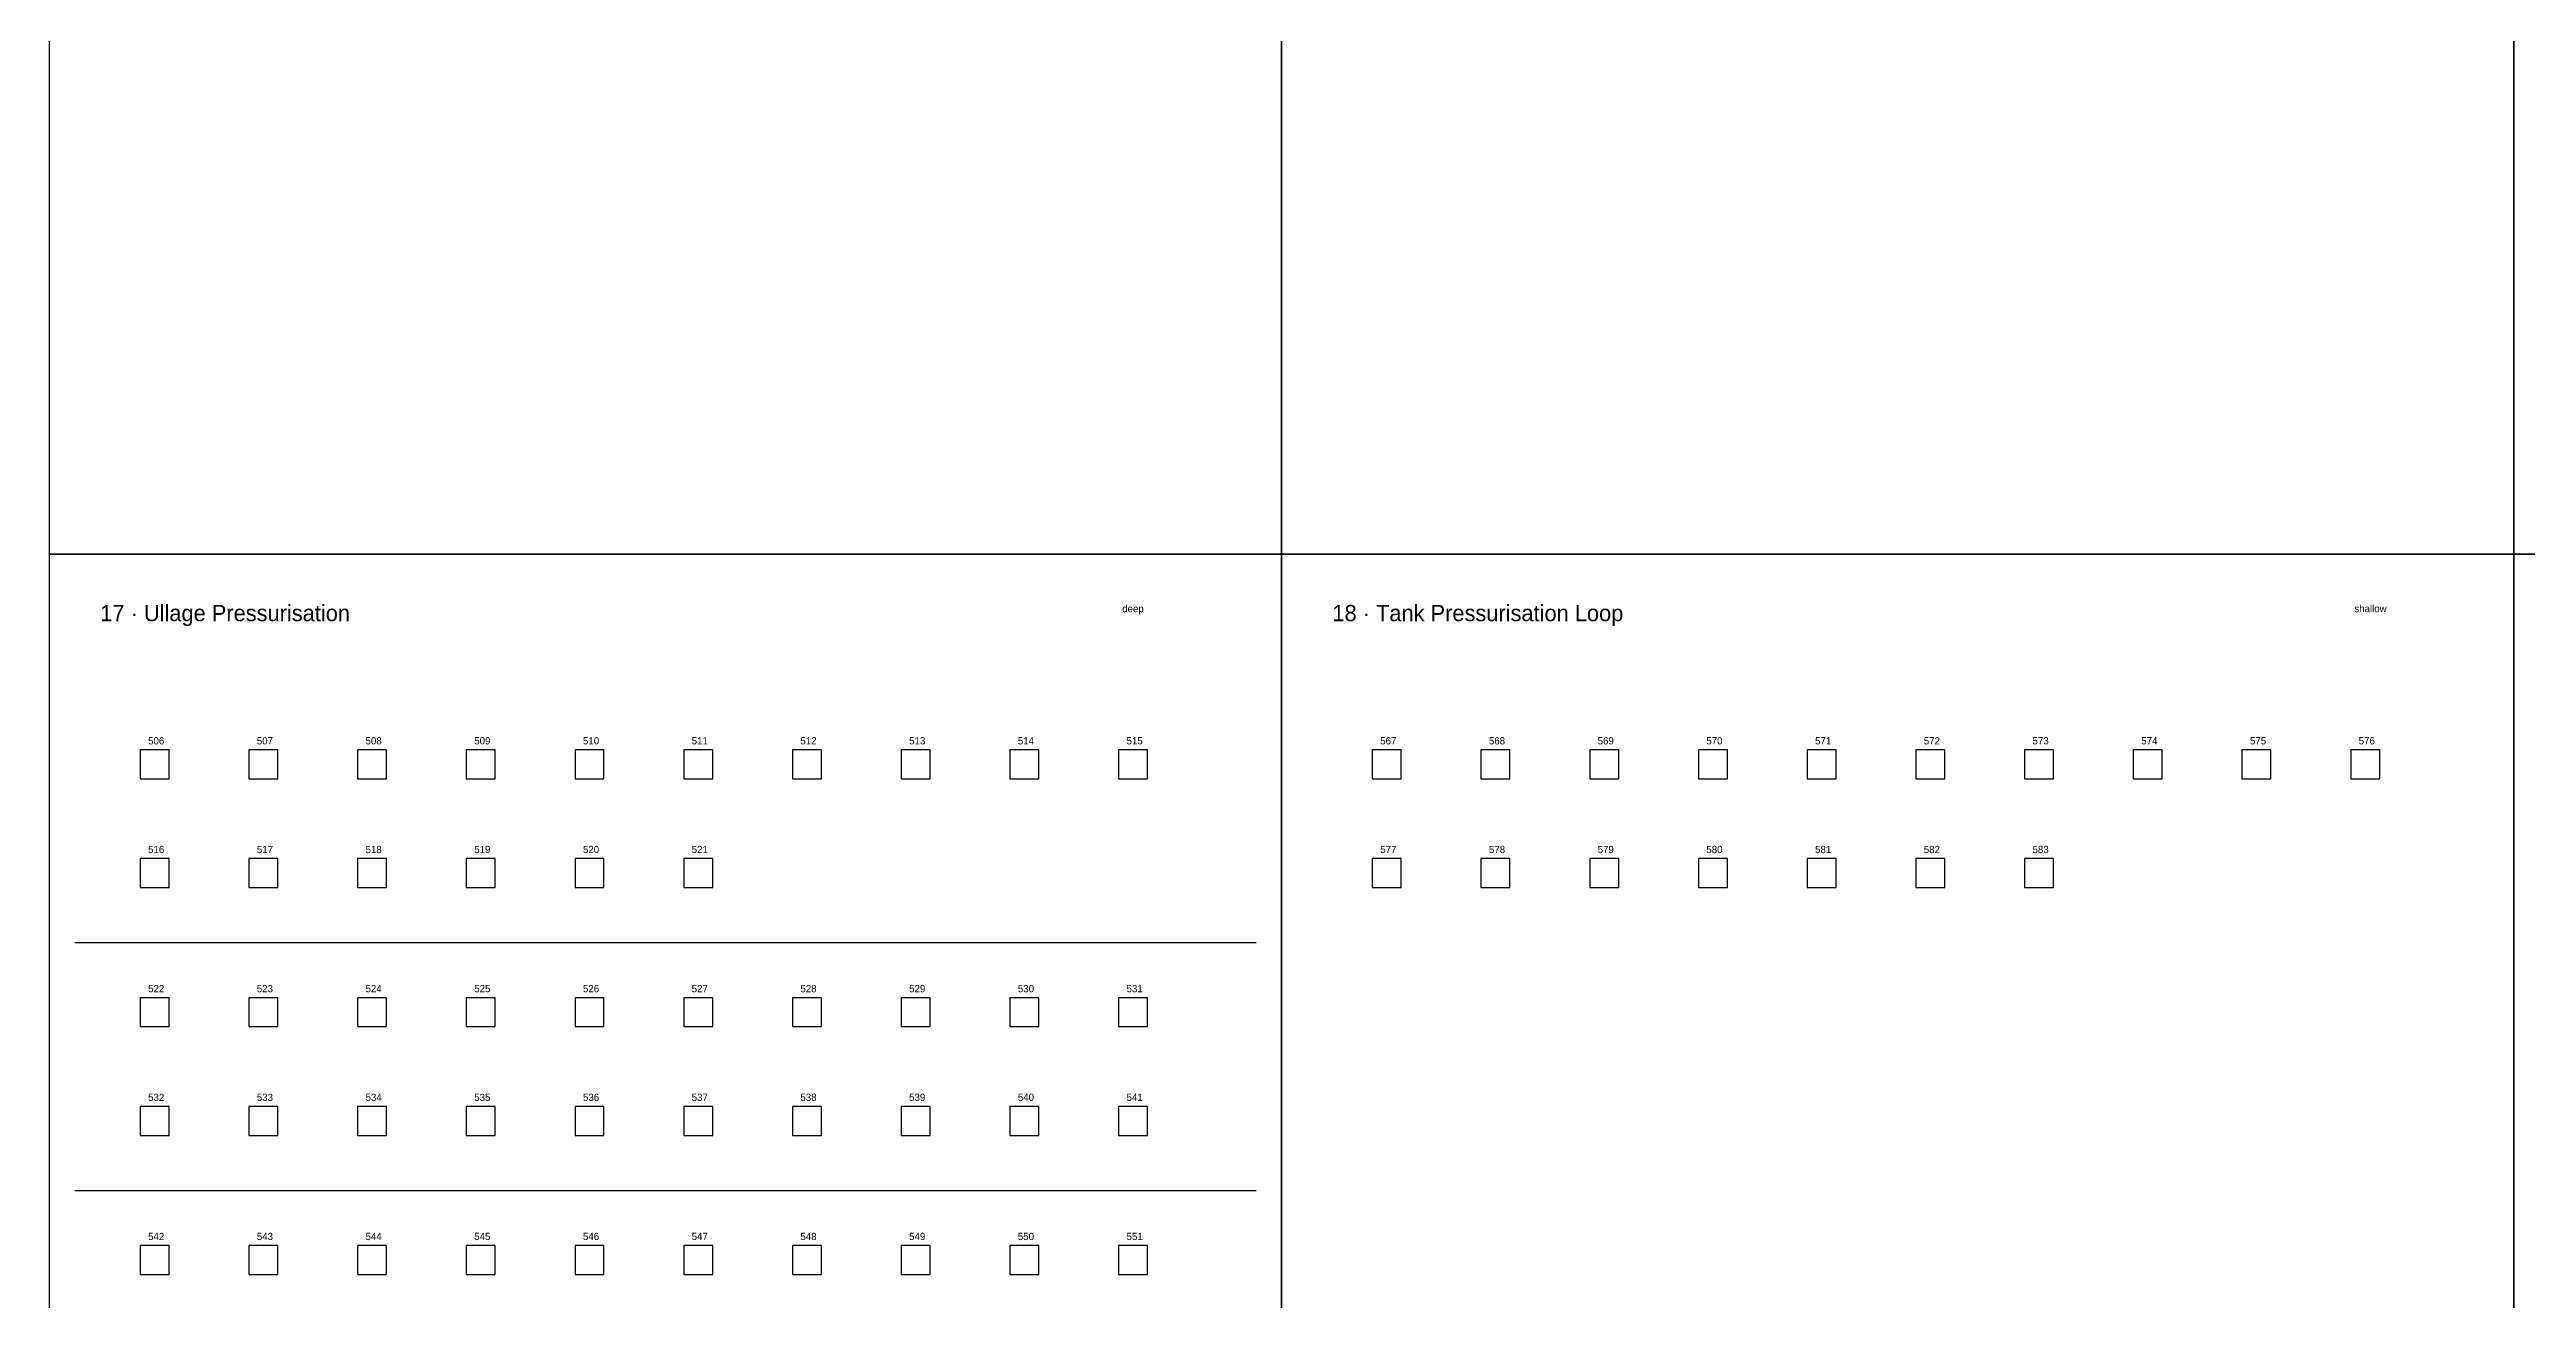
# Model space of a CAD drawing. Header units: metres. Extents: x 0 to 1360, y -2750 to 0.
# Drawn here: x 0 to 684, y -2406 to -2061 of the extents above; entities that cross this region are included whole.
import ezdxf

# ---------------------------------------------------------------- set-up
doc = ezdxf.new("R2010")
doc.units = ezdxf.units.M
for name, color, linetype in [('FITTING', 5, 'Continuous'), ('SYS-BORDER', 8, 'Continuous'), ('SYS-DIVIDER', 253, 'Continuous'), ('SYS-NAME', 7, 'Continuous'), ('TEXT-SEQ', 3, 'Continuous')]:
    doc.layers.add(name, color=color, linetype=linetype)

msp = doc.modelspace()

# ---------------------------------------------------------------- linework, layer by layer
at = {"layer": 'FITTING'}
for points in [[(25, -2262), (33, -2262), (33, -2254), (25, -2254), (25, -2262)], [(55, -2262), (63, -2262), (63, -2254), (55, -2254), (55, -2262)], [(85, -2262), (93, -2262), (93, -2254), (85, -2254), (85, -2262)], [(115, -2262), (123, -2262), (123, -2254), (115, -2254), (115, -2262)], [(145, -2262), (153, -2262), (153, -2254), (145, -2254), (145, -2262)], [(175, -2262), (183, -2262), (183, -2254), (175, -2254), (175, -2262)], [(205, -2262), (213, -2262), (213, -2254), (205, -2254), (205, -2262)], [(235, -2262), (243, -2262), (243, -2254), (235, -2254), (235, -2262)], [(265, -2262), (273, -2262), (273, -2254), (265, -2254), (265, -2262)], [(295, -2262), (303, -2262), (303, -2254), (295, -2254), (295, -2262)], [(365, -2262), (373, -2262), (373, -2254), (365, -2254), (365, -2262)], [(395, -2262), (403, -2262), (403, -2254), (395, -2254), (395, -2262)], [(425, -2262), (433, -2262), (433, -2254), (425, -2254), (425, -2262)], [(455, -2262), (463, -2262), (463, -2254), (455, -2254), (455, -2262)], [(485, -2262), (493, -2262), (493, -2254), (485, -2254), (485, -2262)], [(515, -2262), (523, -2262), (523, -2254), (515, -2254), (515, -2262)], [(545, -2262), (553, -2262), (553, -2254), (545, -2254), (545, -2262)], [(575, -2262), (583, -2262), (583, -2254), (575, -2254), (575, -2262)], [(605, -2262), (613, -2262), (613, -2254), (605, -2254), (605, -2262)], [(635, -2262), (643, -2262), (643, -2254), (635, -2254), (635, -2262)], [(25, -2292), (33, -2292), (33, -2284), (25, -2284), (25, -2292)], [(55, -2292), (63, -2292), (63, -2284), (55, -2284), (55, -2292)], [(85, -2292), (93, -2292), (93, -2284), (85, -2284), (85, -2292)], [(115, -2292), (123, -2292), (123, -2284), (115, -2284), (115, -2292)], [(145, -2292), (153, -2292), (153, -2284), (145, -2284), (145, -2292)], [(175, -2292), (183, -2292), (183, -2284), (175, -2284), (175, -2292)], [(365, -2292), (373, -2292), (373, -2284), (365, -2284), (365, -2292)], [(395, -2292), (403, -2292), (403, -2284), (395, -2284), (395, -2292)], [(425, -2292), (433, -2292), (433, -2284), (425, -2284), (425, -2292)], [(455, -2292), (463, -2292), (463, -2284), (455, -2284), (455, -2292)], [(485, -2292), (493, -2292), (493, -2284), (485, -2284), (485, -2292)], [(515, -2292), (523, -2292), (523, -2284), (515, -2284), (515, -2292)], [(545, -2292), (553, -2292), (553, -2284), (545, -2284), (545, -2292)], [(25, -2330.4), (33, -2330.4), (33, -2322.4), (25, -2322.4), (25, -2330.4)], [(55, -2330.4), (63, -2330.4), (63, -2322.4), (55, -2322.4), (55, -2330.4)], [(85, -2330.4), (93, -2330.4), (93, -2322.4), (85, -2322.4), (85, -2330.4)], [(115, -2330.4), (123, -2330.4), (123, -2322.4), (115, -2322.4), (115, -2330.4)], [(145, -2330.4), (153, -2330.4), (153, -2322.4), (145, -2322.4), (145, -2330.4)], [(175, -2330.4), (183, -2330.4), (183, -2322.4), (175, -2322.4), (175, -2330.4)], [(205, -2330.4), (213, -2330.4), (213, -2322.4), (205, -2322.4), (205, -2330.4)], [(235, -2330.4), (243, -2330.4), (243, -2322.4), (235, -2322.4), (235, -2330.4)], [(265, -2330.4), (273, -2330.4), (273, -2322.4), (265, -2322.4), (265, -2330.4)], [(295, -2330.4), (303, -2330.4), (303, -2322.4), (295, -2322.4), (295, -2330.4)], [(25, -2360.4), (33, -2360.4), (33, -2352.4), (25, -2352.4), (25, -2360.4)], [(55, -2360.4), (63, -2360.4), (63, -2352.4), (55, -2352.4), (55, -2360.4)], [(85, -2360.4), (93, -2360.4), (93, -2352.4), (85, -2352.4), (85, -2360.4)], [(115, -2360.4), (123, -2360.4), (123, -2352.4), (115, -2352.4), (115, -2360.4)], [(145, -2360.4), (153, -2360.4), (153, -2352.4), (145, -2352.4), (145, -2360.4)], [(175, -2360.4), (183, -2360.4), (183, -2352.4), (175, -2352.4), (175, -2360.4)], [(205, -2360.4), (213, -2360.4), (213, -2352.4), (205, -2352.4), (205, -2360.4)], [(235, -2360.4), (243, -2360.4), (243, -2352.4), (235, -2352.4), (235, -2360.4)], [(265, -2360.4), (273, -2360.4), (273, -2352.4), (265, -2352.4), (265, -2360.4)], [(295, -2360.4), (303, -2360.4), (303, -2352.4), (295, -2352.4), (295, -2360.4)], [(25, -2398.8), (33, -2398.8), (33, -2390.8), (25, -2390.8), (25, -2398.8)], [(55, -2398.8), (63, -2398.8), (63, -2390.8), (55, -2390.8), (55, -2398.8)], [(85, -2398.8), (93, -2398.8), (93, -2390.8), (85, -2390.8), (85, -2398.8)], [(115, -2398.8), (123, -2398.8), (123, -2390.8), (115, -2390.8), (115, -2398.8)], [(145, -2398.8), (153, -2398.8), (153, -2390.8), (145, -2390.8), (145, -2398.8)], [(175, -2398.8), (183, -2398.8), (183, -2390.8), (175, -2390.8), (175, -2398.8)], [(205, -2398.8), (213, -2398.8), (213, -2390.8), (205, -2390.8), (205, -2398.8)], [(235, -2398.8), (243, -2398.8), (243, -2390.8), (235, -2390.8), (235, -2398.8)], [(265, -2398.8), (273, -2398.8), (273, -2390.8), (265, -2390.8), (265, -2398.8)], [(295, -2398.8), (303, -2398.8), (303, -2390.8), (295, -2390.8), (295, -2398.8)]]:
    msp.add_lwpolyline(points, dxfattribs=at)
at = {"layer": 'SYS-BORDER'}
for points in [[(0, -1650), (340, -1650), (340, -2200), (0, -2200), (0, -1650)], [(340, -1650), (680, -1650), (680, -2200), (340, -2200), (340, -1650)], [(680, -1650), (1020, -1650), (1020, -2200), (680, -2200), (680, -1650)], [(0, -2200), (340, -2200), (340, -2750), (0, -2750), (0, -2200)], [(340, -2200), (680, -2200), (680, -2750), (340, -2750), (340, -2200)], [(680, -2200), (1020, -2200), (1020, -2750), (680, -2750), (680, -2200)]]:
    msp.add_lwpolyline(points, dxfattribs=at)
at = {"layer": 'SYS-DIVIDER'}
for p, q in [((7, -2307.2), (333, -2307.2)), ((7, -2375.6), (333, -2375.6))]:
    msp.add_line(p, q, dxfattribs=at)

# ---------------------------------------------------------------- texts
for s, p in [('deep', (296, -2216)), ('shallow', (636, -2216))]:
    msp.add_text(s, height=2, dxfattribs=at).set_placement(p)
at = {"layer": 'SYS-NAME'}
for s, p in [('17 · Ullage Pressurisation', (14, -2218.5)), ('18 · Tank Pressurisation Loop', (354, -2218.5))]:
    msp.add_text(s, height=4.5, dxfattribs=at).set_placement(p)
at = {"layer": 'TEXT-SEQ'}
for s, p in [('506', (27.2, -2252.5)), ('507', (57.2, -2252.5)), ('508', (87.2, -2252.5)), ('509', (117.2, -2252.5)), ('510', (147.2, -2252.5)), ('511', (177.2, -2252.5)), ('512', (207.2, -2252.5)), ('513', (237.2, -2252.5)), ('514', (267.2, -2252.5)), ('515', (297.2, -2252.5)), ('567', (367.2, -2252.5)), ('568', (397.2, -2252.5)), ('569', (427.2, -2252.5)), ('570', (457.2, -2252.5)), ('571', (487.2, -2252.5)), ('572', (517.2, -2252.5)), ('573', (547.2, -2252.5)), ('574', (577.2, -2252.5)), ('575', (607.2, -2252.5)), ('576', (637.2, -2252.5)), ('516', (27.2, -2282.5)), ('517', (57.2, -2282.5)), ('518', (87.2, -2282.5)), ('519', (117.2, -2282.5)), ('520', (147.2, -2282.5)), ('521', (177.2, -2282.5)), ('577', (367.2, -2282.5)), ('578', (397.2, -2282.5)), ('579', (427.2, -2282.5)), ('580', (457.2, -2282.5)), ('581', (487.2, -2282.5)), ('582', (517.2, -2282.5)), ('583', (547.2, -2282.5)), ('522', (27.2, -2320.9)), ('523', (57.2, -2320.9)), ('524', (87.2, -2320.9)), ('525', (117.2, -2320.9)), ('526', (147.2, -2320.9)), ('527', (177.2, -2320.9)), ('528', (207.2, -2320.9)), ('529', (237.2, -2320.9)), ('530', (267.2, -2320.9)), ('531', (297.2, -2320.9)), ('532', (27.2, -2350.9)), ('533', (57.2, -2350.9)), ('534', (87.2, -2350.9)), ('535', (117.2, -2350.9)), ('536', (147.2, -2350.9)), ('537', (177.2, -2350.9)), ('538', (207.2, -2350.9)), ('539', (237.2, -2350.9)), ('540', (267.2, -2350.9)), ('541', (297.2, -2350.9)), ('542', (27.2, -2389.3)), ('543', (57.2, -2389.3)), ('544', (87.2, -2389.3)), ('545', (117.2, -2389.3)), ('546', (147.2, -2389.3)), ('547', (177.2, -2389.3)), ('548', (207.2, -2389.3)), ('549', (237.2, -2389.3)), ('550', (267.2, -2389.3)), ('551', (297.2, -2389.3))]:
    msp.add_text(s, height=2, dxfattribs=at).set_placement(p)

doc.saveas('drawing.dxf')
